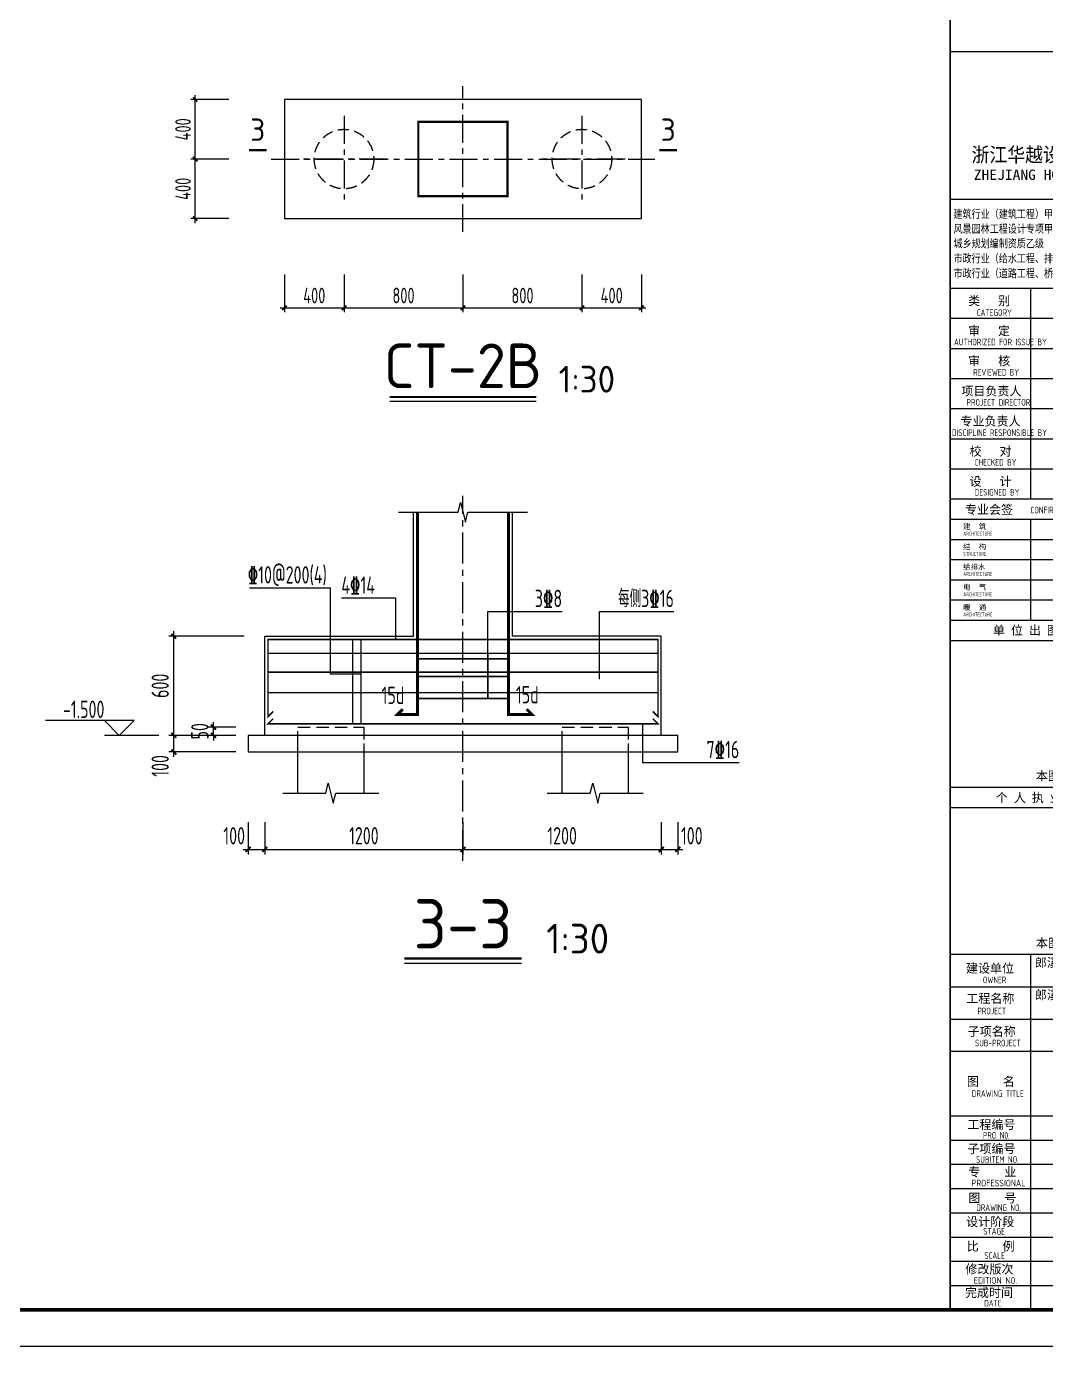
# Model space of a CAD drawing. Extents: x 14475413 to 15955882, y -732572 to -282951.
# Drawn here: x 14833678 to 14875351, y -555700 to -501777 of the extents above; entities that cross this region are included whole.
import ezdxf
from ezdxf.enums import TextEntityAlignment as Align

# ---------------------------------------------------------------- set-up
doc = ezdxf.new("R2010")
doc.units = 0
doc.header["$LTSCALE"] = 1000
doc.header["$MEASUREMENT"] = 0
doc.linetypes.add('CENTER', pattern=[2, 1.25, -0.25, 0.25, -0.25])
doc.linetypes.add('DASHED', pattern=[0.75, 0.5, -0.25])
for name, color, linetype in [('3T_WOOD', 21, 'Continuous'), ('AXIS_DE', 253, 'CENTER'), ('BASE_DE', 7, 'Continuous'), ('BASE_DE_DIM', 3, 'Continuous'), ('BASE_DE_NUM', 7, 'Continuous'), ('BASE_DE_REIN', 1, 'Continuous'), ('BASE_DE_TEXT', 7, 'Continuous'), ('COLU_DE_TH', 7, 'Continuous'), ('HYTK-GK', 7, 'Continuous'), ('PILE_DE', 7, 'Continuous'), ('PILE_DE_DASH', 9, 'DASHED'), ('PUB_TITLE', 4, 'Continuous'), ('THICK', 6, 'Continuous'), ('THIN', 7, 'Continuous'), ('TK', 4, 'Continuous')]:
    doc.layers.add(name, color=color, linetype=linetype)
doc.styles.add('-宋体', font='', dxfattribs={"width": 0.8})
doc.styles.add('HT', font='simhei.ttf', dxfattribs={"width": 0.8})
doc.styles.add('TSSD_Dimension', font='Tssdeng.shx', dxfattribs={"width": 0.7, "bigfont": 'hztxt.shx'})
doc.styles.add('TSSD_Label', font='tssdeng.shx', dxfattribs={"width": 0.7, "bigfont": 'hztxt.shx'})
doc.styles.add('TSSD_Norm', font='Tssdeng.shx', dxfattribs={"bigfont": 'hztxt.shx'})
doc.styles.add('TSSD_REIN', font='tssdeng.shx', dxfattribs={"width": 0.7, "bigfont": 'tssdchn.shx'})
doc.styles.add('图签宋体', font='', dxfattribs={"height": 300})
doc.styles.add('图签黑体', font='simhei.ttf', dxfattribs={"height": 550})
doc.styles.get('-宋体').set_extended_font_data('SimSun')
doc.styles.get('图签宋体').set_extended_font_data('NSimSun')
doc.dimstyles.new('TSSD_30_200', dxfattribs={"dimtxt": 700, "dimasz": 200, "dimexe": 200, "dimexo": 500, "dimgap": 200, "dimtad": 1, "dimdec": 0, "dimlfac": 0.15, "dimzin": 0, "dimdsep": 46, "dimtxsty": 'TSSD_Dimension', "dimblk": 'ARCHTICK', "dimblk1": 'ARCHTICK', "dimblk2": 'ARCHTICK', "dimcen": 0, "dimdle": 200, "dimclrt": 7, "dimadec": 0, "dimazin": 0, "dimtfac": 1, "dimtdec": 0, "dimtix": 1, "dimtmove": 2, "dimatfit": 3, "dimfxl": 0, "dimtolj": 1, "dimtzin": 0, "dimarcsym": 0})

# ---------------------------------------------------------------- blocks, each defined once
blk = doc.blocks.new('_ArchTick')
at = {"color": 0, "linetype": 'ByBlock', "const_width": 0.4}
blk.add_lwpolyline([(-0.5, -0.5), (0.5, 0.5)], dxfattribs=at)
blk = doc.blocks.new('*D609')
at = {"layer": 'BASE_DE_DIM', "color": 0, "lineweight": -2}
for p, q in [((14740460, -517184), (14740460, -518884)), ((14743127, -517184), (14743127, -518884)), ((14740260, -518684), (14743327, -518684))]:
    blk.add_line(p, q, dxfattribs=at)
at = {"layer": 'Defpoints', "color": 0}
for p in [(14740460, -516684), (14743127, -516684), (14743127, -518684)]:
    blk.add_point(p, dxfattribs=at)
at = {"layer": 'BASE_DE_DIM', "color": 0, "lineweight": -2, "xscale": 200, "yscale": 200, "zscale": 200, "rotation": 180}
blk.add_blockref('_ArchTick', (14740460, -518684), dxfattribs=at)
at = {"layer": 'BASE_DE_DIM', "color": 0, "lineweight": -2, "xscale": 200, "yscale": 200, "zscale": 200}
blk.add_blockref('_ArchTick', (14743127, -518684), dxfattribs=at)
at = {"layer": 'BASE_DE_DIM', "color": 7, "insert": (14741794, -518134), "char_height": 700, "attachment_point": 5, "style": 'TSSD_Dimension'}
blk.add_mtext('\\A1;400', dxfattribs=at)
blk = doc.blocks.new('*D610')
at = {"layer": 'BASE_DE_DIM', "color": 0, "lineweight": -2}
for p, q in [((14743127, -517184), (14743127, -518884)), ((14748460, -517184), (14748460, -518884)), ((14742927, -518684), (14748660, -518684))]:
    blk.add_line(p, q, dxfattribs=at)
at = {"layer": 'Defpoints', "color": 0}
for p in [(14743127, -516684), (14748460, -516684), (14748460, -518684)]:
    blk.add_point(p, dxfattribs=at)
at = {"layer": 'BASE_DE_DIM', "color": 0, "lineweight": -2, "xscale": 200, "yscale": 200, "zscale": 200, "rotation": 180}
blk.add_blockref('_ArchTick', (14743127, -518684), dxfattribs=at)
at = {"layer": 'BASE_DE_DIM', "color": 0, "lineweight": -2, "xscale": 200, "yscale": 200, "zscale": 200}
blk.add_blockref('_ArchTick', (14748460, -518684), dxfattribs=at)
at = {"layer": 'BASE_DE_DIM', "color": 7, "insert": (14745794, -518134), "char_height": 700, "attachment_point": 5, "style": 'TSSD_Dimension'}
blk.add_mtext('\\A1;800', dxfattribs=at)
blk = doc.blocks.new('*D611')
at = {"layer": 'BASE_DE_DIM', "color": 0, "lineweight": -2}
for p, q in [((14748460, -517184), (14748460, -518884)), ((14753794, -517184), (14753794, -518884)), ((14748260, -518684), (14753994, -518684))]:
    blk.add_line(p, q, dxfattribs=at)
at = {"layer": 'Defpoints', "color": 0}
for p in [(14748460, -516684), (14753794, -516684), (14753794, -518684)]:
    blk.add_point(p, dxfattribs=at)
at = {"layer": 'BASE_DE_DIM', "color": 0, "lineweight": -2, "xscale": 200, "yscale": 200, "zscale": 200, "rotation": 180}
blk.add_blockref('_ArchTick', (14748460, -518684), dxfattribs=at)
at = {"layer": 'BASE_DE_DIM', "color": 0, "lineweight": -2, "xscale": 200, "yscale": 200, "zscale": 200}
blk.add_blockref('_ArchTick', (14753794, -518684), dxfattribs=at)
at = {"layer": 'BASE_DE_DIM', "color": 7, "insert": (14751127, -518134), "char_height": 700, "attachment_point": 5, "style": 'TSSD_Dimension'}
blk.add_mtext('\\A1;800', dxfattribs=at)
blk = doc.blocks.new('*D612')
at = {"layer": 'BASE_DE_DIM', "color": 0, "lineweight": -2}
for p, q in [((14753794, -517184), (14753794, -518884)), ((14756460, -517184), (14756460, -518884)), ((14753594, -518684), (14756660, -518684))]:
    blk.add_line(p, q, dxfattribs=at)
at = {"layer": 'Defpoints', "color": 0}
for p in [(14753794, -516684), (14756460, -516684), (14756460, -518684)]:
    blk.add_point(p, dxfattribs=at)
at = {"layer": 'BASE_DE_DIM', "color": 0, "lineweight": -2, "xscale": 200, "yscale": 200, "zscale": 200, "rotation": 180}
blk.add_blockref('_ArchTick', (14753794, -518684), dxfattribs=at)
at = {"layer": 'BASE_DE_DIM', "color": 0, "lineweight": -2, "xscale": 200, "yscale": 200, "zscale": 200}
blk.add_blockref('_ArchTick', (14756460, -518684), dxfattribs=at)
at = {"layer": 'BASE_DE_DIM', "color": 7, "insert": (14755127, -518134), "char_height": 700, "attachment_point": 5, "style": 'TSSD_Dimension'}
blk.add_mtext('\\A1;400', dxfattribs=at)
blk = doc.blocks.new('*D613')
at = {"layer": 'BASE_DE_DIM', "color": 0, "lineweight": -2}
for p, q in [((14736460, -514884), (14736460, -511817)), ((14737960, -512017), (14736260, -512017)), ((14737960, -514684), (14736260, -514684))]:
    blk.add_line(p, q, dxfattribs=at)
at = {"layer": 'Defpoints', "color": 0}
for p in [(14736460, -512017), (14738460, -512017), (14738460, -514684)]:
    blk.add_point(p, dxfattribs=at)
at = {"layer": 'BASE_DE_DIM', "color": 0, "lineweight": -2, "xscale": 200, "yscale": 200, "zscale": 200}
for p, rotation in [((14736460, -512017), 90), ((14736460, -514684), 270)]:
    blk.add_blockref('_ArchTick', p, dxfattribs=dict(at, rotation=rotation))
at = {"layer": 'BASE_DE_DIM', "color": 7, "insert": (14735910, -513350), "char_height": 700, "attachment_point": 5, "rotation": 90, "style": 'TSSD_Dimension'}
blk.add_mtext('\\A1;400', dxfattribs=at)
blk = doc.blocks.new('*D614')
at = {"layer": 'BASE_DE_DIM', "color": 0, "lineweight": -2}
for p, q in [((14737960, -509350), (14736260, -509350)), ((14736460, -512217), (14736460, -509150)), ((14737960, -512017), (14736260, -512017))]:
    blk.add_line(p, q, dxfattribs=at)
at = {"layer": 'Defpoints', "color": 0}
for p in [(14736460, -509350), (14738460, -509350), (14738460, -512017)]:
    blk.add_point(p, dxfattribs=at)
at = {"layer": 'BASE_DE_DIM', "color": 0, "lineweight": -2, "xscale": 200, "yscale": 200, "zscale": 200}
for p, rotation in [((14736460, -509350), 90), ((14736460, -512017), 270)]:
    blk.add_blockref('_ArchTick', p, dxfattribs=dict(at, rotation=rotation))
at = {"layer": 'BASE_DE_DIM', "color": 7, "insert": (14735910, -510684), "char_height": 700, "attachment_point": 5, "rotation": 90, "style": 'TSSD_Dimension'}
blk.add_mtext('\\A1;400', dxfattribs=at)
blk = doc.blocks.new('_reinbk')
blk.add_line((0, 0), (0, 0))
blk = doc.blocks.new('*D615')
at = {"layer": 'BASE_DE_DIM', "color": 0, "lineweight": -2}
for p, q in [((14773074, -518674), (14773074, -519974)), ((14773741, -518674), (14773741, -519974)), ((14772874, -519774), (14773941, -519774))]:
    blk.add_line(p, q, dxfattribs=at)
at = {"layer": 'Defpoints', "color": 0}
for p in [(14773074, -518174), (14773741, -518174), (14773741, -519774)]:
    blk.add_point(p, dxfattribs=at)
at = {"layer": 'BASE_DE_DIM', "color": 0, "lineweight": -2, "xscale": 200, "yscale": 200, "zscale": 200, "rotation": 180}
blk.add_blockref('_ArchTick', (14773074, -519774), dxfattribs=at)
at = {"layer": 'BASE_DE_DIM', "color": 0, "lineweight": -2, "xscale": 200, "yscale": 200, "zscale": 200}
blk.add_blockref('_ArchTick', (14773741, -519774), dxfattribs=at)
at = {"layer": 'BASE_DE_DIM', "color": 7, "insert": (14772510, -519224), "char_height": 700, "attachment_point": 5, "style": 'TSSD_Dimension'}
blk.add_mtext('\\A1;100', dxfattribs=at)
blk = doc.blocks.new('*D616')
at = {"layer": 'BASE_DE_DIM', "color": 0, "lineweight": -2}
for p, q in [((14773741, -518674), (14773741, -519974)), ((14781741, -518674), (14781741, -519974)), ((14773541, -519774), (14781941, -519774))]:
    blk.add_line(p, q, dxfattribs=at)
at = {"layer": 'Defpoints', "color": 0}
for p in [(14773741, -518174), (14781741, -518174), (14781741, -519774)]:
    blk.add_point(p, dxfattribs=at)
at = {"layer": 'BASE_DE_DIM', "color": 0, "lineweight": -2, "xscale": 200, "yscale": 200, "zscale": 200, "rotation": 180}
blk.add_blockref('_ArchTick', (14773741, -519774), dxfattribs=at)
at = {"layer": 'BASE_DE_DIM', "color": 0, "lineweight": -2, "xscale": 200, "yscale": 200, "zscale": 200}
blk.add_blockref('_ArchTick', (14781741, -519774), dxfattribs=at)
at = {"layer": 'BASE_DE_DIM', "color": 7, "insert": (14777741, -519224), "char_height": 700, "attachment_point": 5, "style": 'TSSD_Dimension'}
blk.add_mtext('\\A1;1200', dxfattribs=at)
blk = doc.blocks.new('*D617')
at = {"layer": 'BASE_DE_DIM', "color": 0, "lineweight": -2}
for p, q in [((14781741, -518674), (14781741, -519974)), ((14789741, -518674), (14789741, -519974)), ((14781541, -519774), (14789941, -519774))]:
    blk.add_line(p, q, dxfattribs=at)
at = {"layer": 'Defpoints', "color": 0}
for p in [(14781741, -518174), (14789741, -518174), (14789741, -519774)]:
    blk.add_point(p, dxfattribs=at)
at = {"layer": 'BASE_DE_DIM', "color": 0, "lineweight": -2, "xscale": 200, "yscale": 200, "zscale": 200, "rotation": 180}
blk.add_blockref('_ArchTick', (14781741, -519774), dxfattribs=at)
at = {"layer": 'BASE_DE_DIM', "color": 0, "lineweight": -2, "xscale": 200, "yscale": 200, "zscale": 200}
blk.add_blockref('_ArchTick', (14789741, -519774), dxfattribs=at)
at = {"layer": 'BASE_DE_DIM', "color": 7, "insert": (14785741, -519224), "char_height": 700, "attachment_point": 5, "style": 'TSSD_Dimension'}
blk.add_mtext('\\A1;1200', dxfattribs=at)
blk = doc.blocks.new('*D618')
at = {"layer": 'BASE_DE_DIM', "color": 0, "lineweight": -2}
for p, q in [((14789741, -518674), (14789741, -519974)), ((14790408, -518674), (14790408, -519974)), ((14789541, -519774), (14790608, -519774))]:
    blk.add_line(p, q, dxfattribs=at)
at = {"layer": 'Defpoints', "color": 0}
for p in [(14789741, -518174), (14790408, -518174), (14790408, -519774)]:
    blk.add_point(p, dxfattribs=at)
at = {"layer": 'BASE_DE_DIM', "color": 0, "lineweight": -2, "xscale": 200, "yscale": 200, "zscale": 200, "rotation": 180}
blk.add_blockref('_ArchTick', (14789741, -519774), dxfattribs=at)
at = {"layer": 'BASE_DE_DIM', "color": 0, "lineweight": -2, "xscale": 200, "yscale": 200, "zscale": 200}
blk.add_blockref('_ArchTick', (14790408, -519774), dxfattribs=at)
at = {"layer": 'BASE_DE_DIM', "color": 7, "insert": (14790972, -519224), "char_height": 700, "attachment_point": 5, "style": 'TSSD_Dimension'}
blk.add_mtext('\\A1;100', dxfattribs=at)
blk = doc.blocks.new('*D619')
at = {"layer": 'BASE_DE_DIM', "color": 0, "lineweight": -2}
for p, q in [((14770074, -516041), (14770074, -514974)), ((14772574, -515174), (14769874, -515174)), ((14772574, -515841), (14769874, -515841))]:
    blk.add_line(p, q, dxfattribs=at)
at = {"layer": 'Defpoints', "color": 0}
for p in [(14770074, -515174), (14773074, -515174), (14773074, -515841)]:
    blk.add_point(p, dxfattribs=at)
at = {"layer": 'BASE_DE_DIM', "color": 0, "lineweight": -2, "xscale": 200, "yscale": 200, "zscale": 200}
for p, rotation in [((14770074, -515174), 90), ((14770074, -515841), 270)]:
    blk.add_blockref('_ArchTick', p, dxfattribs=dict(at, rotation=rotation))
at = {"layer": 'BASE_DE_DIM', "color": 7, "insert": (14769524, -516405), "char_height": 700, "attachment_point": 5, "rotation": 90, "style": 'TSSD_Dimension'}
blk.add_mtext('\\A1;100', dxfattribs=at)
blk = doc.blocks.new('*D620')
at = {"layer": 'BASE_DE_DIM', "color": 0, "lineweight": -2}
for p, q in [((14772908, -511174), (14769874, -511174)), ((14770074, -515374), (14770074, -510974)), ((14772574, -515174), (14769874, -515174))]:
    blk.add_line(p, q, dxfattribs=at)
at = {"layer": 'Defpoints', "color": 0}
for p in [(14770074, -511174), (14773408, -511174), (14773074, -515174)]:
    blk.add_point(p, dxfattribs=at)
at = {"layer": 'BASE_DE_DIM', "color": 0, "lineweight": -2, "xscale": 200, "yscale": 200, "zscale": 200}
for p, rotation in [((14770074, -511174), 90), ((14770074, -515174), 270)]:
    blk.add_blockref('_ArchTick', p, dxfattribs=dict(at, rotation=rotation))
at = {"layer": 'BASE_DE_DIM', "color": 7, "insert": (14769524, -513174), "char_height": 700, "attachment_point": 5, "rotation": 90, "style": 'TSSD_Dimension'}
blk.add_mtext('\\A1;600', dxfattribs=at)
blk = doc.blocks.new('*D621')
at = {"layer": 'BASE_DE_DIM', "color": 0, "lineweight": -2}
for p, q in [((14772574, -514841), (14771474, -514841)), ((14771674, -514841), (14771674, -514641)), ((14771674, -515174), (14771674, -514841)), ((14772574, -515174), (14771474, -515174)), ((14771674, -515174), (14771674, -515374))]:
    blk.add_line(p, q, dxfattribs=at)
at = {"layer": 'Defpoints', "color": 0}
for p in [(14771674, -514841), (14773074, -514841), (14773074, -515174)]:
    blk.add_point(p, dxfattribs=at)
at = {"layer": 'BASE_DE_DIM', "color": 0, "lineweight": -2, "xscale": 200, "yscale": 200, "zscale": 200}
for p, rotation in [((14771674, -514841), 270), ((14771674, -515174), 90)]:
    blk.add_blockref('_ArchTick', p, dxfattribs=dict(at, rotation=rotation))
at = {"layer": 'BASE_DE_DIM', "color": 7, "insert": (14771124, -515008), "char_height": 700, "attachment_point": 5, "rotation": 90, "style": 'TSSD_Dimension'}
blk.add_mtext('\\A1;50', dxfattribs=at)
blk = doc.blocks.new('GeYuanFrame_16346752', base_point=(20.09, 4.53))
at = {"layer": 'PUB_TITLE'}
for points in [[(803.09, 235.33), (803.09, 292.73)], [(803.09, 202.33), (803.09, 229.83)], [(803.09, 14.53), (803.09, 111.33)]]:
    blk.add_lwpolyline(points, dxfattribs=at)
at = {"layer": 'TK'}
for p, q in [((781.09, 316.93), (851.09, 316.93)), ((781.09, 284.53), (851.09, 284.53)), ((781.09, 276.33), (851.09, 276.33)), ((781.09, 268.13), (851.09, 268.13)), ((781.09, 259.93), (851.09, 259.93)), ((781.09, 251.73), (851.09, 251.73)), ((781.09, 243.53), (851.09, 243.53)), ((781.09, 235.33), (851.09, 235.33)), ((781.09, 235.33), (851.09, 235.33)), ((781.09, 102.53), (851.09, 102.53)), ((781.09, 93.73), (851.09, 93.73)), ((781.09, 84.93), (803.09, 84.93)), ((781.09, 84.93), (851.09, 84.93)), ((781.09, 67.37), (851.09, 67.37)), ((781.09, 67.33), (851.09, 67.33)), ((781.09, 60.77), (851.09, 60.77)), ((781.09, 54.17), (851.09, 54.17)), ((781.09, 47.57), (851.09, 47.57)), ((781.09, 40.97), (851.09, 40.97)), ((781.09, 34.37), (851.09, 34.37)), ((781.09, 27.77), (851.09, 27.77)), ((781.09, 21.17), (851.09, 21.17)), ((781.09, 14.53), (851.09, 14.53))]:
    blk.add_line(p, q, dxfattribs=at)
blk.add_lwpolyline([(20.09, 4.53), (20.09, 598.53), (861.09, 598.53), (861.09, 4.53)], close=True, dxfattribs=at)
at = {"layer": 'TK', "const_width": 1}
blk.add_lwpolyline([(45.09, 588.53), (851.09, 588.53), (851.09, 14.53), (45.09, 14.53)], close=True, dxfattribs=at)
at = {"layer": 'TK'}
for points, const_width in [([(781.09, 588.53), (781.09, 14.53)], 0.4), ([(781.09, 357.14), (851.09, 357.14)], 0.35), ([(781.09, 292.73), (851.09, 292.73)], 0.35), ([(781.09, 292.73), (851.09, 292.73)], 0.35), ([(781.09, 235.33), (851.09, 235.33)], 0.35), ([(781.09, 202.33), (851.09, 202.33)], 0.35), ([(781.09, 156.83), (851.09, 156.83)], 0.35), ([(781.09, 111.33), (851.09, 111.33)], 0.35), ([(781.09, 67.37), (851.09, 67.37)], 0.35)]:
    blk.add_lwpolyline(points, dxfattribs=dict(at, const_width=const_width))
for points in [[(781.09, 292.73), (851.09, 292.73)], [(781.09, 235.33), (851.09, 235.33)], [(781.09, 229.83), (851.09, 229.83)], [(781.09, 224.33), (851.09, 224.33)], [(781.09, 218.83), (851.09, 218.83)], [(781.09, 213.33), (851.09, 213.33)], [(781.09, 207.83), (851.09, 207.83)], [(781.09, 202.33), (851.09, 202.33)], [(781.09, 196.83), (851.09, 196.83)], [(781.09, 151.33), (851.09, 151.33)]]:
    blk.add_lwpolyline(points, dxfattribs=at)
for s, height, style, width, p in [('浙江华越设计股份有限公司', 3.96, 'HT', 0.9, (816.07, 329.16)), ('ZHEJIANG HOY DESIGN CO.,LTD', 2.8, '图签黑体', 1.11, (816.06, 323.29))]:
    blk.add_text(s, height=height, dxfattribs=dict(at, style=style, width=width)).set_placement(p, align=Align.MIDDLE)
for s, height, style, width, p in [('建筑行业（建筑工程）甲级           证书编号:A133002877', 2.2, '-宋体', 0.8, (782, 311.83)), ('风景园林工程设计专项甲级           证书编号:A133002877', 2.2, '-宋体', 0.8, (782, 307.81)), ('城乡规划编制资质乙级        证书编号:[浙]城规编(142069)', 2.2, '-宋体', 0.8, (782, 303.82)), ('市政行业（给水工程、排水工程）乙级 证书编号:A233029948', 2.2, '-宋体', 0.8, (782, 299.74)), ('市政行业（道路工程、桥梁工程）乙级 证书编号:A233029948', 2.2, '-宋体', 0.8, (782, 295.69)), ('CATEGORY', 1.8, 'TSSD_REIN', 0.7, (788.32, 285.17)), ('AUTHORIZED FOR ISSUE BY', 1.8, 'TSSD_REIN', 0.7, (782.12, 277.17)), ('REVIEWED BY', 1.8, 'TSSD_REIN', 0.7, (787.36, 268.91)), ('PROJECT DIRECTOR', 1.8, 'TSSD_REIN', 0.7, (785.55, 260.74)), ('DISCIPLINE RESPONSIBLE BY', 1.8, 'TSSD_REIN', 0.7, (781.57, 252.48)), ('CHECKED BY', 1.8, 'TSSD_REIN', 0.7, (787.75, 244.44)), ('DESIGNED BY', 1.8, 'TSSD_REIN', 0.7, (787.76, 236.27)), ('CONFIRMED BY', 1.8, 'TSSD_REIN', 0.7, (802.94, 231.42)), ('ARCHITECTURE', 1.08, 'TSSD_REIN', 0.7, (784.65, 225.34)), ('STRUCTURE', 1.08, 'TSSD_REIN', 0.7, (784.65, 219.84)), ('ARCHITECTURE', 1.08, 'TSSD_REIN', 0.7, (784.65, 214.34)), ('ARCHITECTURE', 1.08, 'TSSD_REIN', 0.7, (784.65, 208.84)), ('ARCHITECTURE', 1.08, 'TSSD_REIN', 0.7, (784.65, 203.34)), ('OWNER', 1.8, 'TSSD_REIN', 0.7, (789.98, 103.48)), ('PROJECT', 1.8, 'TSSD_REIN', 0.7, (788.52, 95.02)), ('SUB-PROJECT', 1.8, 'TSSD_REIN', 0.7, (787.86, 86.3)), ('DRAWING TITLE', 1.8, 'TSSD_REIN', 0.7, (786.97, 72.53)), ('PRO N0.', 1.8, 'TSSD_REIN', 0.7, (790.01, 61.15)), ('SUBITEM NO.', 1.8, 'TSSD_REIN', 0.7, (788.15, 54.58)), ('PROFESSIONAL', 1.8, 'TSSD_REIN', 0.8, (786.88, 48.15)), ('DRAWING NO.', 1.8, 'TSSD_REIN', 0.7, (788.19, 41.45)), ('STAGE', 1.8, 'TSSD_REIN', 0.7, (790.09, 35.03)), ('SCALE', 1.8, 'TSSD_REIN', 0.7, (790.38, 28.42)), ('EDITION NO.', 1.8, 'TSSD_REIN', 0.8, (787.53, 21.64)), ('DATE', 1.8, 'TSSD_REIN', 0.7, (790.33, 15.45))]:
    blk.add_text(s, height=height, dxfattribs=dict(at, style=style, width=width)).set_placement(p)
at = {"layer": 'TK', "style": '图签宋体'}
for s, height, p in [('类   别', 2.4, (785.97, 288.09)), ('审   定', 2.4, (785.97, 279.89)), ('审   核', 2.4, (785.97, 271.69)), ('项目负责人', 2.4, (784.13, 263.49)), ('专业负责人', 2.4, (783.89, 255.29)), ('校   对', 2.4, (786.38, 247.09)), ('设   计', 2.4, (786.36, 238.89)), ('专业会签', 2.4, (785.12, 231.24)), ('建  筑', 1.44, (784.61, 227.11)), ('结  构', 1.44, (784.61, 221.61)), ('给排水', 1.44, (784.61, 216.11)), ('电  气', 1.44, (784.61, 210.61)), ('暖  通', 1.44, (784.61, 205.11)), ('单 位 出 图 专 用 章 盖 章', 2.4, (792.72, 198.35)), ('本图未盖章无效', 2.4, (804.43, 158.7)), ('个 人 执 业 专 用 章 盖 章', 2.4, (793.52, 152.77)), ('本图未盖章无效', 2.4, (804.43, 113.2)), ('建设单位', 2.4, (785.39, 106.33)), ('工程名称', 2.4, (785.47, 98.12)), ('子项名称', 2.4, (785.85, 89.14)), ('图    名', 2.4, (785.63, 75.5)), ('工程编号', 2.4, (785.77, 63.77)), ('子项编号', 2.4, (785.77, 57.19)), ('专    业', 2.4, (786.01, 50.88)), ('图    号', 2.4, (786.02, 43.77)), ('设计阶段', 2.4, (785.45, 37.32)), ('比    例', 2.4, (785.59, 30.63)), ('修改版次', 2.4, (785.24, 24.41)), ('完成时间', 2.4, (785.11, 18.02))]:
    blk.add_text(s, height=height, dxfattribs=at).set_placement(p)
at = {"layer": 'TK', "char_height": 2.4, "width": 48, "attachment_point": 5, "style": '图签宋体'}
for s, insert in [('郎溪友良锻造铝合金轮毂股份有限公司', (827.09, 106.93)), ('郎溪友良锻造铝合金轮毂股份有限公司二期工程', (827.09, 98.13))]:
    blk.add_mtext(s, dxfattribs=dict(at, insert=insert))
blk = doc.blocks.new('3Q24S4A2QWS')
at = {"layer": 'AXIS_DE'}
for p, q in [((14748460.4, -515283.5), (14748460.4, -508750.2)), ((14743127, -510083.5), (14743127, -513950.2)), ((14753793.7, -510083.5), (14753793.7, -513950.2)), ((14739860.4, -512016.9), (14757060.4, -512016.9)), ((14745060.4, -512016.9), (14741193.7, -512016.9)), ((14755727, -512016.9), (14751860.4, -512016.9))]:
    blk.add_line(p, q, dxfattribs=at)
at = {"layer": 'BASE_DE'}
blk.add_lwpolyline([(14740460.4, -514683.5), (14756460.4, -514683.5), (14756460.4, -509350.2), (14740460.4, -509350.2), (14740460.4, -514683.5)], dxfattribs=at)
at = {"layer": 'BASE_DE_NUM', "const_width": 100}
blk.add_lwpolyline([(14751745, -522683.5), (14745175.7, -522683.5)], dxfattribs=at)
at = {"layer": 'BASE_DE_NUM'}
blk.add_lwpolyline([(14751745, -522883.5), (14745175.7, -522883.5)], dxfattribs=at)
at = {"layer": 'COLU_DE_TH', "const_width": 100}
blk.add_lwpolyline([(14746460.4, -513683.5), (14750460.4, -513683.5), (14750460.4, -510350.2), (14746460.4, -510350.2)], close=True, dxfattribs=at)
at = {"layer": 'PILE_DE_DASH'}
for centre in [(14743127, -512016.9), (14753793.7, -512016.9)]:
    blk.add_circle(centre, 1333.3, dxfattribs=at)
at = {"layer": 'THICK', "const_width": 100}
for points in [[(14738860.4, -511616.9), (14739660.4, -511616.9)], [(14758060.4, -511616.9), (14757260.4, -511616.9)]]:
    blk.add_lwpolyline(points, dxfattribs=at)
at = {"layer": 'BASE_DE_NUM', "style": 'TSSD_Norm'}
blk.add_text('CT-2B', height=2000, dxfattribs=at).set_placement((14748460.4, -522283.5), align=Align.CENTER)
blk.add_text('1:30', height=1200, dxfattribs=at).set_placement((14752745, -522483.5))
at = {"layer": 'THICK', "style": 'TSSD_Norm'}
for p in [(14739260.4, -510700.6), (14757660.4, -510700.6)]:
    blk.add_text('3', height=1000, dxfattribs=at).set_placement(p, align=Align.MIDDLE_CENTER)
at = {"layer": 'BASE_DE_DIM'}
for base, p1, p2, picture, middle in [((14736460.4, -509350.2), (14738460.4, -512016.9), (14738460.4, -509350.2), '*D614', (14735910.4, -510683.5)), ((14736460.4, -512016.9), (14738460.4, -514683.5), (14738460.4, -512016.9), '*D613', (14735910.4, -513350.2))]:
    dim = blk.add_linear_dim(base=base, p1=p1, p2=p2, angle=90, dimstyle='TSSD_30_200', dxfattribs=at)
    dim.commit()
    dim.dimension.update_dxf_attribs({"geometry": picture, "text_midpoint": middle})
for base, p1, p2, picture, middle in [((14743127, -518683.5), (14740460.4, -516683.5), (14743127, -516683.5), '*D609', (14741793.7, -518133.5)), ((14748460.4, -518683.5), (14743127, -516683.5), (14748460.4, -516683.5), '*D610', (14745793.7, -518133.5)), ((14753793.7, -518683.5), (14748460.4, -516683.5), (14753793.7, -516683.5), '*D611', (14751127, -518133.5)), ((14756460.4, -518683.5), (14753793.7, -516683.5), (14756460.4, -516683.5), '*D612', (14755127, -518133.5))]:
    dim = blk.add_linear_dim(base=base, p1=p1, p2=p2, dimstyle='TSSD_30_200', dxfattribs=at)
    dim.commit()
    dim.dimension.update_dxf_attribs({"geometry": picture, "text_midpoint": middle})
blk = doc.blocks.new('7GFDR3')
at = {"layer": 'AXIS_DE'}
blk.add_line((14781740.8, -520241), (14781740.8, -505507.7), dxfattribs=at)
at = {"layer": 'BASE_DE'}
for points in [[(14773740.8, -515174.3), (14773740.8, -511174.3), (14779407.5, -511174.3), (14779740.8, -511174.3), (14779740.8, -506174.3)], [(14789740.8, -515174.3), (14789740.8, -511174.3), (14784074.2, -511174.3), (14783740.8, -511174.3), (14783740.8, -506174.3)], [(14773074.2, -515841), (14790407.5, -515841), (14790407.5, -515174.3), (14773074.2, -515174.3), (14773074.2, -515841)]]:
    blk.add_lwpolyline(points, dxfattribs=at)
at = {"layer": 'BASE_DE_NUM', "const_width": 100}
blk.add_lwpolyline([(14784102.4, -524174.3), (14779379.3, -524174.3)], dxfattribs=at)
at = {"layer": 'BASE_DE_NUM'}
blk.add_lwpolyline([(14784102.4, -524374.3), (14779379.3, -524374.3)], dxfattribs=at)
at = {"layer": 'BASE_DE_REIN'}
for points, const_width in [([(14779313.4, -514118.9), (14779101.2, -514331), (14779900.8, -514331), (14779900.8, -506174.3)], 120), ([(14784309.5, -514118.9), (14784521.7, -514331), (14783580.8, -514331), (14783580.8, -506174.3)], 120), ([(14774083, -514208.9), (14773870.8, -514421), (14773870.8, -511304.3), (14789610.8, -511304.3), (14789610.8, -514421), (14789398.7, -514208.9)], 60), ([(14777292.4, -514711), (14777292.4, -511304.3)], 60), ([(14777625.7, -514711), (14777625.7, -511304.3)], 60), ([(14773870.8, -511860.8), (14789610.8, -511860.8)], 60), ([(14779900.8, -512085.3), (14783580.8, -512085.3)], 60), ([(14773870.8, -512626), (14789610.8, -512626)], 60), ([(14779900.8, -512796.3), (14783580.8, -512796.3)], 60), ([(14773870.8, -513447.7), (14789610.8, -513447.7)], 60), ([(14779900.8, -513685.3), (14783580.8, -513685.3)], 60), ([(14774083, -514498.9), (14773870.8, -514711), (14789610.8, -514711), (14789398.7, -514498.9)], 60)]:
    blk.add_lwpolyline(points, dxfattribs=dict(at, const_width=const_width))
at = {"layer": 'BASE_DE_TEXT'}
for points in [[(14779037.5, -511304.3), (14779037.5, -509637.7), (14776834.2, -509637.7)], [(14782740.8, -511841), (14782740.8, -513685.3), (14782740.8, -510174.3), (14785740.8, -510174.3)], [(14787249.8, -512907.7), (14787249.8, -512374.3), (14787249.8, -510174.3), (14790249.8, -510174.3)], [(14788980.8, -514711), (14788980.8, -516270.3), (14792886.1, -516270.3)]]:
    blk.add_lwpolyline(points, dxfattribs=at)
at = {"layer": 'HYTK-GK'}
blk.add_lwpolyline([(14773123, -509222.7), (14776379.4, -509222.7), (14776379.4, -512686.4), (14777625.7, -512686.4)], dxfattribs=at)
at = {"layer": 'PILE_DE'}
for p, q in [((14775074.2, -517507.7), (14775074.2, -515507.7)), ((14777740.8, -515507.7), (14777740.8, -517507.7)), ((14785740.8, -517507.7), (14785740.8, -515507.7)), ((14788407.5, -515507.7), (14788407.5, -517507.7))]:
    blk.add_line(p, q, dxfattribs=at)
at = {"layer": 'PILE_DE_DASH'}
for p, q in [((14775074.2, -515507.7), (14775074.2, -514841)), ((14775074.2, -514841), (14777740.8, -514841)), ((14777740.8, -514841), (14777740.8, -515507.7)), ((14785740.8, -515507.7), (14785740.8, -514841)), ((14785740.8, -514841), (14788407.5, -514841)), ((14788407.5, -514841), (14788407.5, -515507.7))]:
    blk.add_line(p, q, dxfattribs=at)
at = {"layer": 'THIN'}
for p, q in [((14768474.2, -514574.3), (14764901.1, -514574.3)), ((14767874.2, -515174.3), (14767274.2, -514574.3)), ((14767874.2, -515174.3), (14768474.2, -514574.3)), ((14769474.2, -515174.3), (14767274.2, -515174.3))]:
    blk.add_line(p, q, dxfattribs=at)
for points in [[(14779140.8, -506174.3), (14781540.8, -506174.3), (14781640.8, -505774.3), (14781840.8, -506574.3), (14781940.8, -506174.3), (14784340.8, -506174.3)], [(14774474.2, -517507.7), (14776207.5, -517507.7), (14776307.5, -517107.7), (14776507.5, -517907.7), (14776607.5, -517507.7), (14778340.8, -517507.7)], [(14785140.8, -517507.7), (14786874.2, -517507.7), (14786974.2, -517107.7), (14787174.2, -517907.7), (14787274.2, -517507.7), (14789007.5, -517507.7)]]:
    blk.add_lwpolyline(points, dxfattribs=at)
at = {"layer": 'BASE_DE_TEXT', "xscale": 200, "yscale": 200, "zscale": 200}
for p, rotation in [((14779037.5, -511304.3), 270), ((14782740.8, -511841), 90), ((14787249.8, -512374.3), 270), ((14787249.8, -512907.7), 270), ((14782740.8, -513441), 270), ((14788980.8, -514711), 90)]:
    blk.add_blockref('_reinbk', p, dxfattribs=dict(at, rotation=rotation))
at = {"layer": 'BASE_DE_NUM', "style": 'TSSD_Norm'}
blk.add_text('3-3', height=2000, dxfattribs=at).set_placement((14781740.8, -523774.3), align=Align.CENTER)
blk.add_text('1:30', height=1200, dxfattribs=at).set_placement((14785102.4, -523974.3))
at = {"layer": 'BASE_DE_TEXT', "style": 'TSSD_REIN', "width": 0.7}
for s, p in [('\x8410@200(4)', (14773059.6, -509047.7)), ('4\x8414', (14776834.2, -509462.7))]:
    blk.add_text(s, height=700, dxfattribs=at).set_placement(p)
for s, p in [('3\x848', (14785740.8, -509999.3)), ('每侧3\x8416', (14790249.8, -509999.3)), ('7\x8416', (14792886.1, -516095.3))]:
    blk.add_text(s, height=700, dxfattribs=at).set_placement(p, align=Align.RIGHT)
for p in [(14778457.3, -514119.5), (14783875.6, -514095.8)]:
    blk.add_text('15d', height=700, dxfattribs=at).set_placement(p, align=Align.BOTTOM_LEFT)
at = {"layer": 'THIN', "style": 'TSSD_Label', "width": 0.7}
blk.add_text('-1.500', height=700, dxfattribs=at).set_placement((14767274.2, -514474.3), align=Align.RIGHT)
at = {"layer": 'BASE_DE_DIM'}
for base, p2, picture, middle in [((14770074.2, -511174.3), (14773407.5, -511174.3), '*D620', (14769524.2, -513174.3)), ((14771674.2, -514841), (14773074.2, -514841), '*D621', (14771124.2, -515007.7))]:
    dim = blk.add_linear_dim(base=base, p1=(14773074.2, -515174.3), p2=p2, angle=90, dimstyle='TSSD_30_200', dxfattribs=at)
    dim.commit()
    dim.dimension.update_dxf_attribs({"geometry": picture, "text_midpoint": middle})
dim = blk.add_linear_dim(base=(14770074.2, -515174.3), p1=(14773074.2, -515841), p2=(14773074.2, -515174.3), angle=90, dimstyle='TSSD_30_200', dxfattribs=at)
dim.commit()
dim.dimension.update_dxf_attribs({"geometry": '*D619', "text_midpoint": (14769524.2, -516405.5), "dimtype": 128})
for base, p1, p2, picture, middle in [((14773740.8, -519774.3), (14773074.2, -518174.3), (14773740.8, -518174.3), '*D615', (14772509.7, -519224.3)), ((14790407.5, -519774.3), (14789740.8, -518174.3), (14790407.5, -518174.3), '*D618', (14790972, -519224.3))]:
    dim = blk.add_linear_dim(base=base, p1=p1, p2=p2, dimstyle='TSSD_30_200', dxfattribs=at)
    dim.commit()
    dim.dimension.update_dxf_attribs({"geometry": picture, "text_midpoint": middle, "dimtype": 128})
for base, p1, p2, picture, middle in [((14781740.8, -519774.3), (14773740.8, -518174.3), (14781740.8, -518174.3), '*D616', (14777740.8, -519224.3)), ((14789740.8, -519774.3), (14781740.8, -518174.3), (14789740.8, -518174.3), '*D617', (14785740.8, -519224.3))]:
    dim = blk.add_linear_dim(base=base, p1=p1, p2=p2, dimstyle='TSSD_30_200', dxfattribs=at)
    dim.commit()
    dim.dimension.update_dxf_attribs({"geometry": picture, "text_midpoint": middle})

msp = doc.modelspace()

# ---------------------------------------------------------------- block references
at = {"xscale": 150, "yscale": 150, "zscale": 150}
msp.add_blockref('GeYuanFrame_16346752', (14757263.5, -555700), dxfattribs=at)
at = {"layer": '3T_WOOD'}
for name, p, xscale, yscale, zscale in [('3Q24S4A2QWS', (1411977.5, -40620.3), 0.9112499998882413, 0.9112499999755528, 0.9112500000000001), ('7GFDR3', (-115000.5, -9121.6), 1.012499999720603, 1.012499999982538, 1.0125)]:
    msp.add_blockref(name, p, dxfattribs=dict(at, xscale=xscale, yscale=yscale, zscale=zscale))

doc.saveas('drawing.dxf')
